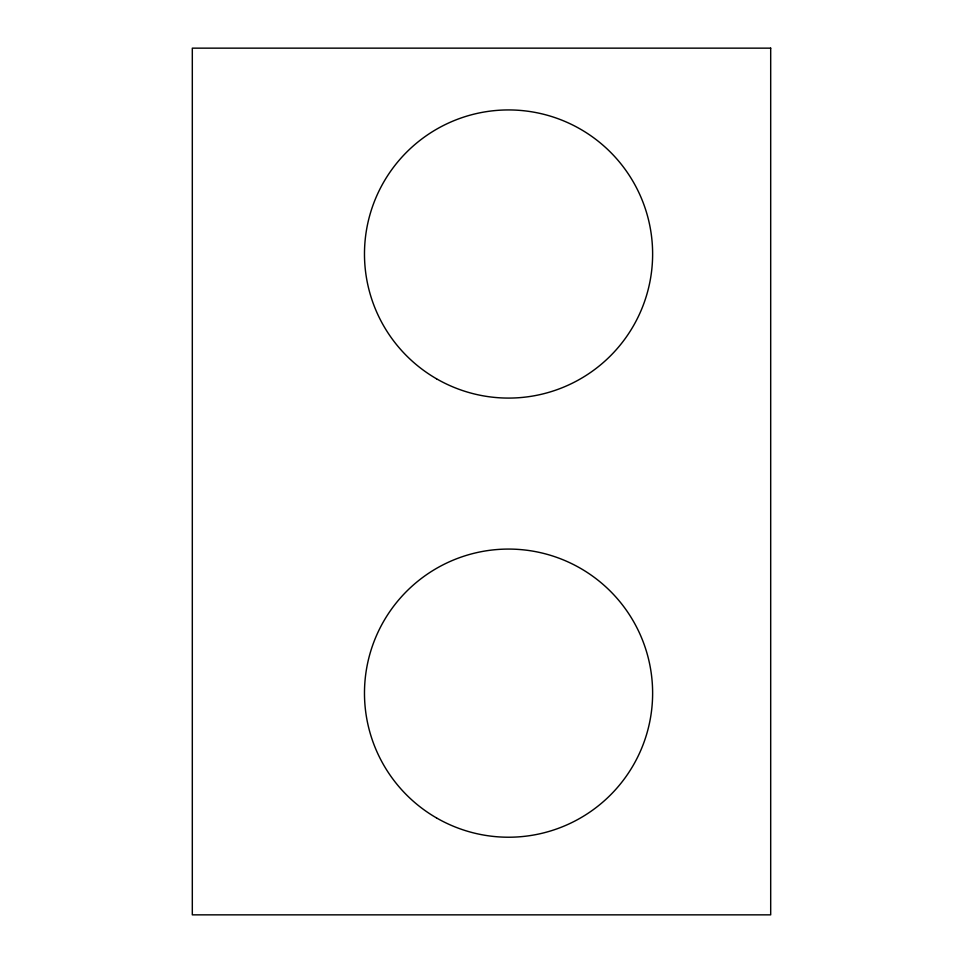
<?xml version="1.0" encoding="UTF-8"?>
<svg xmlns="http://www.w3.org/2000/svg" width="963" height="963" viewBox="0 0 963 963"><rect width="100%" height="100%" fill="white"/><g stroke="black" fill="none" stroke-linecap="round" stroke-linejoin="round"><path stroke-width="1.44" d="M770.689 48.15L192.311 48.15L192.311 914.85L770.689 914.85L770.689 48.15M436.516 378.784A144.077 144.077 0 0 0 652.625 254.015A144.077 144.077 0 0 0 436.516 129.235A144.077 144.077 0 0 0 436.516 378.784M436.516 817.924A144.077 144.077 0 0 0 652.625 693.155A144.077 144.077 0 0 0 436.516 568.375A144.077 144.077 0 0 0 436.516 817.924"/></g></svg>
